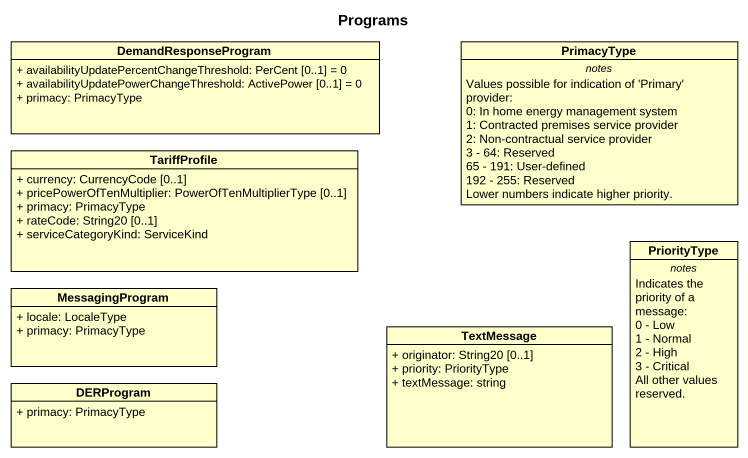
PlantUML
@startuml
title Programs
hide circle
hide empty members
skinparam classAttributeIconSize 0
class DemandResponseProgram {
  + availabilityUpdatePercentChangeThreshold: PerCent [0..1] = 0
  + availabilityUpdatePowerChangeThreshold: ActivePower [0..1] = 0
  + primacy: PrimacyType
}
class PrimacyType {
  -- notes --
  Values possible for indication of 'Primary' provider:
  0: In home energy management system
  1: Contracted premises service provider
  2: Non-contractual service provider
  3 - 64: Reserved
  65 - 191: User-defined
  192 - 255: Reserved
  Lower numbers indicate higher priority.
}
class TariffProfile {
  + currency: CurrencyCode [0..1]
  + pricePowerOfTenMultiplier: PowerOfTenMultiplierType [0..1]
  + primacy: PrimacyType
  + rateCode: String20 [0..1]
  + serviceCategoryKind: ServiceKind
}
class PriorityType {
  -- notes --
  Indicates the priority of a message:
  0 - Low
  1 - Normal
  2 - High
  3 - Critical
  All other values reserved.
}
class MessagingProgram {
  + locale: LocaleType
  + primacy: PrimacyType
}
class TextMessage {
  + originator: String20 [0..1]
  + priority: PriorityType
  + textMessage: string
}
class DERProgram {
  + primacy: PrimacyType
}
@enduml
